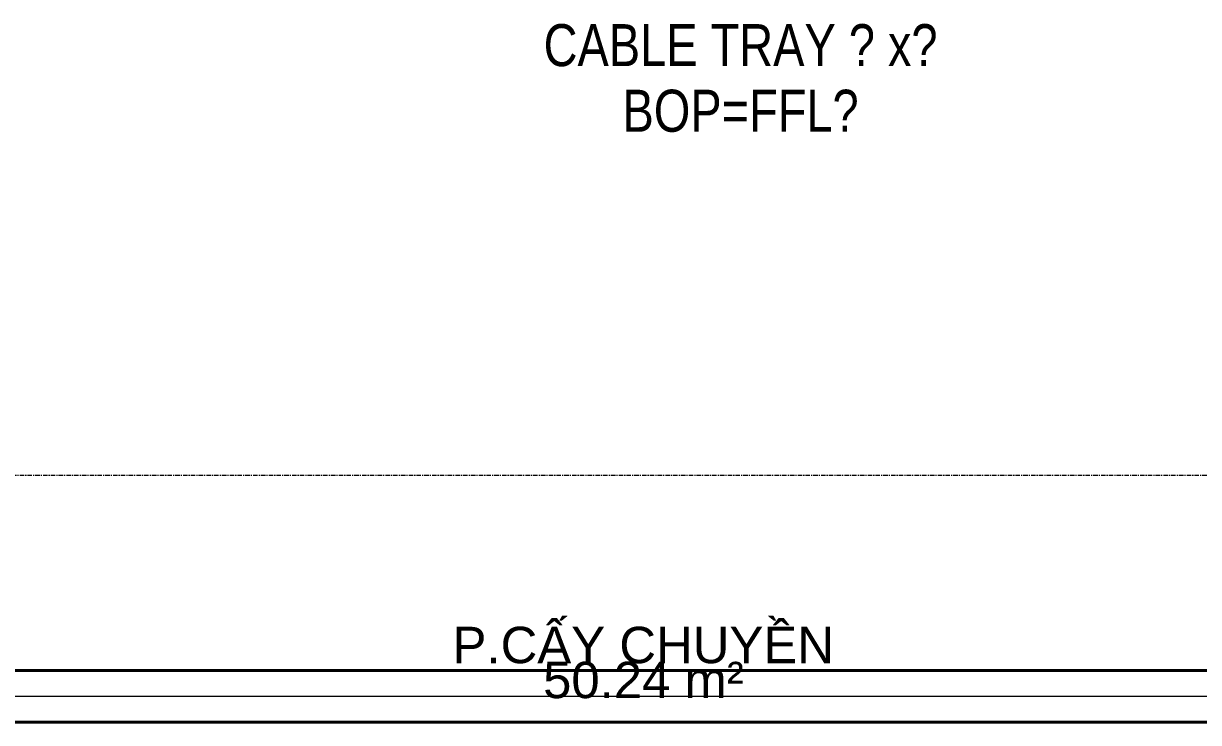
# Model space of a CAD drawing. Header units: millimetres. Extents: x -21597 to 3742, y 49379 to 62073.
# Drawn here: x -3283 to 74, y 50732 to 52728 of the extents above; entities that cross this region are included whole.
import ezdxf

# ---------------------------------------------------------------- set-up
doc = ezdxf.new("R2010")
doc.units = ezdxf.units.MM
doc.linetypes.add('Grid Line', pattern=[22.225, 12.7, -3.175, 3.175, -3.175])
for name, color, linetype, lineweight in [('A-AREA-IDEN', 7, 'Continuous', 9), ('E-CABL-TRAY', 7, 'Continuous', 25), ('E-CABL-TRAY-CNTR', 7, 'Continuous', 5), ('E-CABL-TRAY-IDEN', 7, 'Continuous', 9), ('S-GRID', 7, 'Continuous', 9)]:
    doc.layers.add(name, color=color, linetype=linetype, lineweight=lineweight)
doc.styles.add('Arial_1', font='arial.ttf', dxfattribs={"width": 0.8, "height": 120})
doc.styles.add('Arial_3', font='arial.ttf', dxfattribs={"height": 104})

# ---------------------------------------------------------------- blocks, each defined once
blk = doc.blocks.new('AK-SGS-M3-Hrvt_rvt-1-MẶT BẰNG ỐNG GAS KHU H_N')
at = {"layer": 'E-CABL-TRAY'}
for p, q in [((-4458.6, 50881.9), (2973.8, 50881.9)), ((-4458.6, 50881.9), (2973.8, 50881.9)), ((-4458.6, 50879.4), (2973.8, 50879.4)), ((-4458.6, 50879.4), (2973.8, 50879.4)), ((-4458.6, 50734.5), (2973.8, 50734.5)), ((-4458.6, 50734.5), (2973.8, 50734.5)), ((-4458.6, 50731.9), (2973.8, 50731.9)), ((-4458.6, 50731.9), (2973.8, 50731.9))]:
    blk.add_line(p, q, dxfattribs=at)
at = {"layer": 'E-CABL-TRAY-CNTR'}
blk.add_line((-4458.6, 50806.9), (2973.8, 50806.9), dxfattribs=at)

msp = doc.modelspace()

# ---------------------------------------------------------------- linework, layer by layer
at = {"layer": 'S-GRID', "linetype": 'Grid Line'}
msp.add_line((3742.2, 51436.9), (-21036.6, 51436.9), dxfattribs=at)

# ---------------------------------------------------------------- block references
at = {"lineweight": 5}
msp.add_blockref('AK-SGS-M3-Hrvt_rvt-1-MẶT BẰNG ỐNG GAS KHU H_N', (0, 0), dxfattribs=at)

# ---------------------------------------------------------------- texts
at = {"layer": 'A-AREA-IDEN', "char_height": 104, "line_spacing_factor": 0.936439, "style": 'Arial_3'}
for s, insert, width, attachment_point in [('\\pxqc,t9.76923,19.53846,29.30769,39.07692,48.84615,58.61538,68.38462,78.15385,87.92308,97.69231,107.46154,117.23077,127,136.76923,146.53846,156.30769,166.07692,175.84615,185.61538,195.38462,205.15385,214.92308,224.69231,234.46154,244.23077,254,263.76923,273.53846,283.30769,293.07692,302.84615,312.61538;{P.CẤY CHUYỀN}', (-1512.2, 50899.8), 1074.4, 8), ('\\pxqc,t9.76923,19.53846,29.30769,39.07692,48.84615,58.61538,68.38462,78.15385,87.92308,97.69231,107.46154,117.23077,127,136.76923,146.53846,156.30769,166.07692,175.84615,185.61538,195.38462,205.15385,214.92308,224.69231,234.46154,244.23077,254,263.76923,273.53846,283.30769,293.07692,302.84615,312.61538;{50.24 m²}', (-1511.8, 50852.7), 571.2, 5)]:
    msp.add_mtext(s, dxfattribs=dict(at, insert=insert, width=width, attachment_point=attachment_point))
at = {"layer": 'E-CABL-TRAY-IDEN', "color": 1, "true_color": 0xff0000, "insert": (-1234.3, 52571.9), "char_height": 120, "width": 1125.76, "attachment_point": 5, "line_spacing_factor": 0.936439, "style": 'Arial_1'}
msp.add_mtext('\\pxqc,t0.26667,0.53333,0.8,1.06667,1.33333,1.6,1.86667,2.13333,2.4,2.66667,2.93333,3.2,3.46667,3.73333,4,4.26667,4.53333,4.8,5.06667,5.33333,5.6,5.86667,6.13333,6.4,6.66667,6.93333,7.2,7.46667,7.73333,8,8.26667,8.53333;{CABLE TRAY ? x?\\PBOP=FFL?}', dxfattribs=at)

doc.saveas('drawing.dxf')
